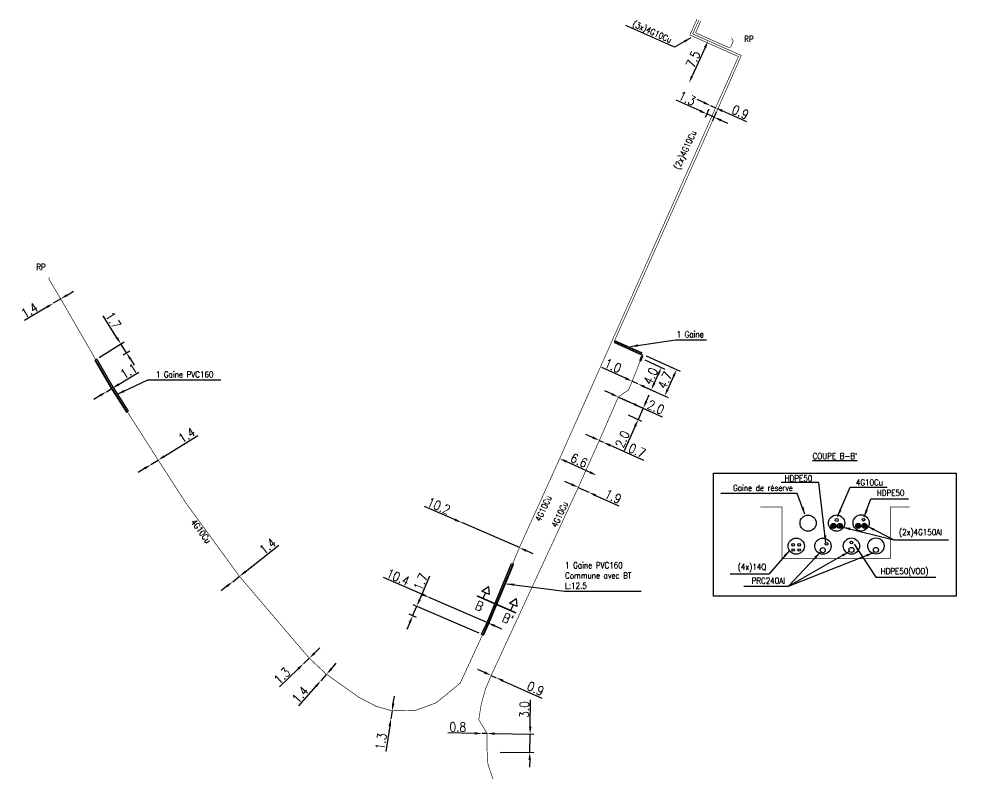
# Model space of a CAD drawing. Header units: millimetres. Extents: x 81122 to 82000, y 143040 to 144000.
# Drawn here: x 81725.8 to 81879.2, y 143685.5 to 143808.2 of the extents above; entities that cross this region are included whole.
import ezdxf
from ezdxf.enums import TextEntityAlignment as Align

# ---------------------------------------------------------------- set-up
doc = ezdxf.new("R2010")
doc.units = ezdxf.units.MM
doc.header["$PDMODE"] = 34
doc.linetypes.add('E_ST_Al', pattern=[2000, 1000, 1000])
doc.linetypes.add('E_ST_Cu', pattern=[2000, 1000, 1000])
doc.layers.get('0').update_dxf_attribs({"linetype": 'CONTINUOUS'})
doc.layers.get('DEFPOINTS').update_dxf_attribs({"linetype": 'CONTINUOUS'})
for name, color, linetype in [('E_100', 3, 'CONTINUOUS'), ('E_300', 7, 'CONTINUOUS'), ('E_400', 7, 'CONTINUOUS'), ('E_900', 7, 'CONTINUOUS')]:
    doc.layers.add(name, color=color, linetype=linetype)
doc.styles.add('M_ROMANS', font='ROMANS.shx', dxfattribs={"width": 0.75})
doc.styles.get("Standard").update_dxf_attribs({"font": 'romans.shx', "width": 0.85})
doc.dimstyles.get("Standard").update_dxf_attribs({"dimtxt": 1.5, "dimasz": 1.2, "dimexe": 0.625, "dimexo": 0.625, "dimgap": 0.25, "dimtad": 1, "dimdec": 1, "dimzin": 0, "dimdsep": 46, "dimtxsty": 'Standard', "dimcen": -0.5, "dimadec": 0, "dimazin": 0, "dimtfac": 1, "dimtdec": 1, "dimtmove": 0, "dimatfit": 3, "dimfxl": 0, "dimtolj": 1, "dimtzin": 0, "dimarcsym": 0})

# ---------------------------------------------------------------- blocks, each defined once
blk = doc.blocks.new('*D128')
at = {"layer": 'DEFPOINTS', "color": 0, "linetype": 'Continuous', "transparency": 16777216}
for p in [(81731.43, 143761.93), (81731.43, 143761.93), (81732.63, 143762.65)]:
    blk.add_point(p, dxfattribs=at)
at = {"layer": 'E_100', "color": 0, "linetype": 'Continuous', "lineweight": -2, "transparency": 16777216}
for p, q in [((81733.66, 143763.27), (81734.69, 143763.89)), ((81732.63, 143762.65), (81731.43, 143761.93)), ((81730.4, 143761.31), (81726.76, 143759.12))]:
    blk.add_line(p, q, dxfattribs=at)
at = {"layer": 'E_100', "color": 0, "linetype": 'Continuous', "transparency": 16777216}
for points in [[(81733.56, 143763.44), (81733.76, 143763.1), (81732.63, 143762.65)], [(81730.3, 143761.48), (81730.51, 143761.14), (81731.43, 143761.93)]]:
    blk.add_solid(points, dxfattribs=at)
at = {"layer": 'E_100', "color": 0, "linetype": 'Continuous', "transparency": 16777216, "insert": (81727.55, 143760.77), "char_height": 1.5, "attachment_point": 5, "rotation": 31.0178}
blk.add_mtext('\\A1;1.4', dxfattribs=at)
blk = doc.blocks.new('*D129')
at = {"layer": 'DEFPOINTS', "color": 0, "linetype": 'Continuous', "transparency": 16777216}
for p in [(81743.32, 143753.88), (81738.35, 143752.75), (81742.27, 143753.22)]:
    blk.add_point(p, dxfattribs=at)
at = {"layer": 'E_400', "color": 0, "linetype": 'Continuous', "lineweight": -2, "transparency": 16777216}
for p, q in [((81741.78, 143756.33), (81739.55, 143759.88)), ((81738.88, 143753.09), (81742.95, 143755.65)), ((81743.32, 143753.88), (81742.42, 143755.32)), ((81742.8, 143753.55), (81743.85, 143754.21)), ((81743.96, 143752.86), (81744.6, 143751.85))]:
    blk.add_line(p, q, dxfattribs=at)
at = {"layer": 'E_400', "color": 0, "linetype": 'Continuous', "transparency": 16777216}
for points in [[(81741.95, 143756.44), (81741.61, 143756.23), (81742.42, 143755.32)], [(81744.13, 143752.97), (81743.79, 143752.76), (81743.32, 143753.88)]]:
    blk.add_solid(points, dxfattribs=at)
at = {"layer": 'E_400', "color": 0, "linetype": 'Continuous', "transparency": 16777216, "insert": (81741.19, 143759.15), "char_height": 1.5, "attachment_point": 5, "rotation": 302.2066}
blk.add_mtext('\\A1;1.7', dxfattribs=at)
blk = doc.blocks.new('*D130')
at = {"layer": 'DEFPOINTS', "color": 0, "linetype": 'Continuous', "transparency": 16777216}
for p in [(81741.02, 143748.12), (81740.08, 143747.55), (81740.08, 143747.55)]:
    blk.add_point(p, dxfattribs=at)
at = {"layer": 'E_100', "color": 0, "linetype": 'Continuous', "lineweight": -2, "transparency": 16777216}
for p, q in [((81742.05, 143748.74), (81745.33, 143750.71)), ((81740.08, 143747.55), (81741.02, 143748.12)), ((81739.05, 143746.93), (81738.02, 143746.31))]:
    blk.add_line(p, q, dxfattribs=at)
at = {"layer": 'E_100', "color": 0, "linetype": 'Continuous', "transparency": 16777216}
for points in [[(81741.95, 143748.91), (81742.15, 143748.56), (81741.02, 143748.12)], [(81738.95, 143747.1), (81739.15, 143746.76), (81740.08, 143747.55)]]:
    blk.add_solid(points, dxfattribs=at)
at = {"layer": 'E_100', "color": 0, "linetype": 'Continuous', "transparency": 16777216, "insert": (81743.69, 143750.89), "char_height": 1.5, "attachment_point": 5, "rotation": 31.0178}
blk.add_mtext('\\A1;1.1', dxfattribs=at)
blk = doc.blocks.new('*D131')
at = {"layer": 'DEFPOINTS', "color": 0, "linetype": 'Continuous', "transparency": 16777216}
for p in [(81747.3, 143735.69), (81747.3, 143735.69), (81748.49, 143736.43)]:
    blk.add_point(p, dxfattribs=at)
at = {"layer": 'E_100', "color": 0, "linetype": 'Continuous', "lineweight": -2, "transparency": 16777216}
for p, q in [((81749.51, 143737.06), (81754.95, 143740.42)), ((81747.3, 143735.69), (81748.49, 143736.43)), ((81746.27, 143735.06), (81745.25, 143734.43))]:
    blk.add_line(p, q, dxfattribs=at)
at = {"layer": 'E_100', "color": 0, "linetype": 'Continuous', "transparency": 16777216}
for points in [[(81749.4, 143737.23), (81749.61, 143736.89), (81748.49, 143736.43)], [(81746.17, 143735.23), (81746.38, 143734.89), (81747.3, 143735.69)]]:
    blk.add_solid(points, dxfattribs=at)
at = {"layer": 'E_100', "color": 0, "linetype": 'Continuous', "transparency": 16777216, "insert": (81753.13, 143740.47), "char_height": 1.5, "attachment_point": 5, "rotation": 31.6612}
blk.add_mtext('\\A1;1.4', dxfattribs=at)
blk = doc.blocks.new('*D132')
at = {"layer": 'DEFPOINTS', "color": 0, "linetype": 'Continuous', "transparency": 16777216}
for p in [(81761.7, 143717.52), (81760.6, 143716.65), (81760.6, 143716.65)]:
    blk.add_point(p, dxfattribs=at)
at = {"layer": 'E_100', "color": 0, "linetype": 'Continuous', "lineweight": -2, "transparency": 16777216}
for p, q in [((81762.64, 143718.26), (81768.1, 143722.58)), ((81760.6, 143716.65), (81761.7, 143717.52)), ((81759.66, 143715.9), (81758.72, 143715.16))]:
    blk.add_line(p, q, dxfattribs=at)
at = {"layer": 'E_100', "color": 0, "linetype": 'Continuous', "transparency": 16777216}
for points in [[(81762.52, 143718.42), (81762.77, 143718.1), (81761.7, 143717.52)], [(81759.54, 143716.06), (81759.79, 143715.75), (81760.6, 143716.65)]]:
    blk.add_solid(points, dxfattribs=at)
at = {"layer": 'E_100', "color": 0, "linetype": 'Continuous', "transparency": 16777216, "insert": (81766.29, 143722.42), "char_height": 1.5, "attachment_point": 5, "rotation": 38.349}
blk.add_mtext('\\A1;1.4', dxfattribs=at)
blk = doc.blocks.new('*D133')
at = {"layer": 'DEFPOINTS', "color": 0, "linetype": 'Continuous', "transparency": 16777216}
for p in [(81772.11, 143703.3), (81772.11, 143703.3), (81773.05, 143704.2)]:
    blk.add_point(p, dxfattribs=at)
at = {"layer": 'E_100', "color": 0, "linetype": 'Continuous', "lineweight": -2, "transparency": 16777216}
for p, q in [((81773.92, 143705.04), (81774.78, 143705.87)), ((81773.05, 143704.2), (81772.11, 143703.3)), ((81771.25, 143702.47), (81768.22, 143699.57))]:
    blk.add_line(p, q, dxfattribs=at)
at = {"layer": 'E_100', "color": 0, "linetype": 'Continuous', "transparency": 16777216}
for points in [[(81773.78, 143705.18), (81774.06, 143704.89), (81773.05, 143704.2)], [(81771.11, 143702.62), (81771.39, 143702.33), (81772.11, 143703.3)]]:
    blk.add_solid(points, dxfattribs=at)
at = {"layer": 'E_100', "color": 0, "linetype": 'Continuous', "transparency": 16777216, "insert": (81768.61, 143701.33), "char_height": 1.5, "attachment_point": 5, "rotation": 43.8023}
blk.add_mtext('\\A1;1.3', dxfattribs=at)
blk = doc.blocks.new('*D134')
at = {"layer": 'DEFPOINTS', "color": 0, "linetype": 'Continuous', "transparency": 16777216}
for p in [(81774.93, 143700.53), (81774.93, 143700.53), (81775.86, 143701.58)]:
    blk.add_point(p, dxfattribs=at)
at = {"layer": 'E_100', "color": 0, "linetype": 'Continuous', "lineweight": -2, "transparency": 16777216}
for p, q in [((81776.65, 143702.47), (81777.45, 143703.37)), ((81775.86, 143701.58), (81774.93, 143700.53)), ((81774.14, 143699.63), (81771.32, 143696.44))]:
    blk.add_line(p, q, dxfattribs=at)
at = {"layer": 'E_100', "color": 0, "linetype": 'Continuous', "transparency": 16777216}
for points in [[(81776.5, 143702.61), (81776.8, 143702.34), (81775.86, 143701.58)], [(81773.99, 143699.76), (81774.29, 143699.49), (81774.93, 143700.53)]]:
    blk.add_solid(points, dxfattribs=at)
at = {"layer": 'E_100', "color": 0, "linetype": 'Continuous', "transparency": 16777216, "insert": (81771.58, 143698.25), "char_height": 1.5, "attachment_point": 5, "rotation": 48.5401}
blk.add_mtext('\\A1;1.4', dxfattribs=at)
blk = doc.blocks.new('*D135')
at = {"layer": 'DEFPOINTS', "color": 0, "linetype": 'Continuous', "transparency": 16777216}
for p in [(81786.53, 143695.64), (81786.33, 143694.35), (81786.33, 143694.35)]:
    blk.add_point(p, dxfattribs=at)
at = {"layer": 'E_100', "color": 0, "linetype": 'Continuous', "lineweight": -2, "transparency": 16777216}
for p, q in [((81786.72, 143696.82), (81786.91, 143698.01)), ((81786.53, 143695.64), (81786.33, 143694.35)), ((81786.14, 143693.17), (81785.48, 143689.03))]:
    blk.add_line(p, q, dxfattribs=at)
at = {"layer": 'E_100', "color": 0, "linetype": 'Continuous', "transparency": 16777216}
for points in [[(81786.52, 143696.85), (81786.92, 143696.79), (81786.53, 143695.64)], [(81785.94, 143693.2), (81786.34, 143693.14), (81786.33, 143694.35)]]:
    blk.add_solid(points, dxfattribs=at)
at = {"layer": 'E_100', "color": 0, "linetype": 'Continuous', "transparency": 16777216, "insert": (81784.73, 143690.66), "char_height": 1.5, "attachment_point": 5, "rotation": 80.9474}
blk.add_mtext('\\A1;1.3', dxfattribs=at)
blk = doc.blocks.new('*D136')
at = {"layer": 'DEFPOINTS', "color": 0, "linetype": 'Continuous', "transparency": 16777216}
for p in [(81789.87, 143711.09), (81791.06, 143710.58), (81801.24, 143708.02)]:
    blk.add_point(p, dxfattribs=at)
at = {"layer": 'E_400', "color": 0, "linetype": 'Continuous', "lineweight": -2, "transparency": 16777216}
for p, q in [((81791.02, 143713.75), (81792.68, 143717.6)), ((81789.87, 143711.09), (81790.54, 143712.65)), ((81800.66, 143708.27), (81789.97, 143712.9)), ((81790.49, 143710.83), (81789.3, 143711.34)), ((81789.39, 143709.99), (81788.92, 143708.89))]:
    blk.add_line(p, q, dxfattribs=at)
at = {"layer": 'E_400', "color": 0, "linetype": 'Continuous', "transparency": 16777216}
for points in [[(81790.84, 143713.83), (81791.2, 143713.67), (81790.54, 143712.65)], [(81789.21, 143710.07), (81789.58, 143709.91), (81789.87, 143711.09)]]:
    blk.add_solid(points, dxfattribs=at)
at = {"layer": 'E_400', "color": 0, "linetype": 'Continuous', "transparency": 16777216, "insert": (81791.17, 143716.62), "char_height": 1.5, "attachment_point": 5, "rotation": 66.5952}
blk.add_mtext('\\A1;1.7', dxfattribs=at)
blk = doc.blocks.new('*D137')
at = {"layer": 'DEFPOINTS', "color": 0, "linetype": 'Continuous', "transparency": 16777216}
for p in [(81792.58, 143714.08), (81792.58, 143714.08), (81802.12, 143709.94)]:
    blk.add_point(p, dxfattribs=at)
at = {"layer": 'E_100', "color": 0, "linetype": 'Continuous', "lineweight": -2, "transparency": 16777216}
for p, q in [((81791.48, 143714.56), (81785.12, 143717.32)), ((81802.12, 143709.94), (81792.58, 143714.08)), ((81803.22, 143709.46), (81804.32, 143708.98))]:
    blk.add_line(p, q, dxfattribs=at)
at = {"layer": 'E_100', "color": 0, "linetype": 'Continuous', "transparency": 16777216}
for points in [[(81791.56, 143714.74), (81791.4, 143714.37), (81792.58, 143714.08)], [(81803.3, 143709.64), (81803.14, 143709.28), (81802.12, 143709.94)]]:
    blk.add_solid(points, dxfattribs=at)
at = {"layer": 'E_100', "color": 0, "linetype": 'Continuous', "transparency": 16777216, "insert": (81787.48, 143717.38), "char_height": 1.5, "attachment_point": 5, "rotation": 336.5334}
blk.add_mtext('\\A1;10.4', dxfattribs=at)
blk = doc.blocks.new('*D138')
at = {"layer": 'DEFPOINTS', "color": 0, "linetype": 'Continuous', "transparency": 16777216}
for p in [(81797.86, 143726.25), (81797.86, 143726.25), (81807.22, 143722.19)]:
    blk.add_point(p, dxfattribs=at)
at = {"layer": 'E_100', "color": 0, "linetype": 'Continuous', "lineweight": -2, "transparency": 16777216}
for p, q in [((81796.76, 143726.73), (81791.81, 143728.88)), ((81807.22, 143722.19), (81797.86, 143726.25)), ((81808.32, 143721.71), (81809.42, 143721.23))]:
    blk.add_line(p, q, dxfattribs=at)
at = {"layer": 'E_100', "color": 0, "linetype": 'Continuous', "transparency": 16777216}
for points in [[(81796.84, 143726.91), (81796.68, 143726.54), (81797.86, 143726.25)], [(81808.4, 143721.89), (81808.24, 143721.53), (81807.22, 143722.19)]]:
    blk.add_solid(points, dxfattribs=at)
at = {"layer": 'E_100', "color": 0, "linetype": 'Continuous', "transparency": 16777216, "insert": (81794.13, 143728.96), "char_height": 1.5, "attachment_point": 5, "rotation": 336.5334}
blk.add_mtext('\\A1;10.2', dxfattribs=at)
blk = doc.blocks.new('*D139')
at = {"layer": 'DEFPOINTS', "color": 0, "linetype": 'Continuous', "transparency": 16777216}
for p in [(81838.32, 143794.1), (81838.32, 143794.1), (81839.14, 143793.73)]:
    blk.add_point(p, dxfattribs=at)
at = {"layer": 'E_100', "color": 0, "linetype": 'Continuous', "lineweight": -2, "transparency": 16777216}
for p, q in [((81837.22, 143794.59), (81836.13, 143795.08)), ((81838.32, 143794.1), (81839.14, 143793.73)), ((81840.24, 143793.24), (81844.17, 143791.48))]:
    blk.add_line(p, q, dxfattribs=at)
at = {"layer": 'E_100', "color": 0, "linetype": 'Continuous', "transparency": 16777216}
for points in [[(81837.31, 143794.77), (81837.14, 143794.41), (81838.32, 143794.1)], [(81840.32, 143793.42), (81840.15, 143793.06), (81839.14, 143793.73)]]:
    blk.add_solid(points, dxfattribs=at)
at = {"layer": 'E_100', "color": 0, "linetype": 'Continuous', "transparency": 16777216, "insert": (81843.16, 143793.03), "char_height": 1.5, "attachment_point": 5, "rotation": 335.8881}
blk.add_mtext('\\A1;0.9', dxfattribs=at)
blk = doc.blocks.new('*D141')
at = {"layer": 'DEFPOINTS', "color": 0, "linetype": 'Continuous', "transparency": 16777216}
for p in [(81837.92, 143804.64), (81834.82, 143797.81), (81834.82, 143797.81)]:
    blk.add_point(p, dxfattribs=at)
at = {"layer": 'E_100', "color": 0, "linetype": 'Continuous', "lineweight": -2, "transparency": 16777216}
blk.add_line((81837.43, 143803.55), (81835.32, 143798.91), dxfattribs=at)
at = {"layer": 'E_100', "color": 0, "linetype": 'Continuous', "transparency": 16777216}
for points in [[(81837.24, 143803.63), (81837.61, 143803.47), (81837.92, 143804.64)], [(81835.13, 143798.99), (81835.5, 143798.82), (81834.82, 143797.81)]]:
    blk.add_solid(points, dxfattribs=at)
at = {"layer": 'E_100', "color": 0, "linetype": 'Continuous', "transparency": 16777216, "insert": (81835.46, 143801.64), "char_height": 1.5, "attachment_point": 5, "rotation": 65.5627}
blk.add_mtext('\\A1;7.5', dxfattribs=at)
blk = doc.blocks.new('*D142')
at = {"layer": 'DEFPOINTS', "color": 0, "linetype": 'Continuous', "transparency": 16777216}
for p in [(81827.05, 143752.98), (81826.48, 143748.84), (81828.67, 143747.86)]:
    blk.add_point(p, dxfattribs=at)
at = {"layer": 'E_300', "color": 0, "linetype": 'Continuous', "lineweight": -2, "transparency": 16777216}
for p, q in [((81827.62, 143752.72), (81830.88, 143751.24)), ((81829.82, 143750.41), (81829.16, 143748.95)), ((81827.05, 143748.58), (81829.24, 143747.6))]:
    blk.add_line(p, q, dxfattribs=at)
at = {"layer": 'E_300', "color": 0, "linetype": 'Continuous', "transparency": 16777216}
for points in [[(81829.64, 143750.49), (81830, 143750.32), (81830.31, 143751.5)], [(81828.98, 143749.03), (81829.34, 143748.87), (81828.67, 143747.86)]]:
    blk.add_solid(points, dxfattribs=at)
at = {"layer": 'E_300', "color": 0, "linetype": 'Continuous', "transparency": 16777216, "insert": (81828.58, 143750.09), "char_height": 1.5, "attachment_point": 5, "rotation": 65.7017}
blk.add_mtext('\\A1;4.0', dxfattribs=at)
blk = doc.blocks.new('*D143')
at = {"layer": 'DEFPOINTS', "color": 0, "linetype": 'Continuous', "transparency": 16777216}
for p in [(81827.3, 143753.63), (81826.48, 143748.84), (81830.86, 143746.87)]:
    blk.add_point(p, dxfattribs=at)
at = {"layer": 'E_100', "color": 0, "linetype": 'Continuous', "lineweight": -2, "transparency": 16777216}
for p, q in [((81827.87, 143753.37), (81833.36, 143750.89)), ((81832.3, 143750.06), (81831.35, 143747.96)), ((81827.05, 143748.58), (81831.43, 143746.61))]:
    blk.add_line(p, q, dxfattribs=at)
at = {"layer": 'E_100', "color": 0, "linetype": 'Continuous', "transparency": 16777216}
for points in [[(81832.12, 143750.14), (81832.48, 143749.97), (81832.79, 143751.15)], [(81831.17, 143748.04), (81831.53, 143747.88), (81830.86, 143746.87)]]:
    blk.add_solid(points, dxfattribs=at)
at = {"layer": 'E_100', "color": 0, "linetype": 'Continuous', "transparency": 16777216, "insert": (81830.91, 143749.42), "char_height": 1.5, "attachment_point": 5, "rotation": 65.7017}
blk.add_mtext('\\A1;4.7', dxfattribs=at)
blk = doc.blocks.new('*D144')
at = {"layer": 'DEFPOINTS', "color": 0, "linetype": 'Continuous', "transparency": 16777216}
for p in [(81825.57, 143749.25), (81826.48, 143748.84), (81826.48, 143748.84)]:
    blk.add_point(p, dxfattribs=at)
at = {"layer": 'E_100', "color": 0, "linetype": 'Continuous', "lineweight": -2, "transparency": 16777216}
for p, q in [((81824.48, 143749.75), (81820.66, 143751.47)), ((81826.48, 143748.84), (81825.57, 143749.25)), ((81827.58, 143748.35), (81828.67, 143747.85))]:
    blk.add_line(p, q, dxfattribs=at)
at = {"layer": 'E_100', "color": 0, "linetype": 'Continuous', "transparency": 16777216}
for points in [[(81824.56, 143749.93), (81824.4, 143749.56), (81825.57, 143749.25)], [(81827.66, 143748.53), (81827.49, 143748.17), (81826.48, 143748.84)]]:
    blk.add_solid(points, dxfattribs=at)
at = {"layer": 'E_100', "color": 0, "linetype": 'Continuous', "transparency": 16777216, "insert": (81822.43, 143751.77), "char_height": 1.5, "attachment_point": 5, "rotation": 335.7017}
blk.add_mtext('\\A1;1.0', dxfattribs=at)
blk = doc.blocks.new('*D145')
at = {"layer": 'DEFPOINTS', "color": 0, "linetype": 'Continuous', "transparency": 16777216}
for p in [(81823.32, 143746.69), (81824.32, 143744.04), (81826.54, 143743.04)]:
    blk.add_point(p, dxfattribs=at)
at = {"layer": 'E_100', "color": 0, "linetype": 'Continuous', "lineweight": -2, "transparency": 16777216}
for p, q in [((81823.89, 143746.43), (81827.93, 143744.61)), ((81827.85, 143745.96), (81828.35, 143747.05)), ((81827.36, 143744.86), (81826.54, 143743.04)), ((81824.89, 143743.79), (81827.11, 143742.78)), ((81826.04, 143741.95), (81824.24, 143737.96))]:
    blk.add_line(p, q, dxfattribs=at)
at = {"layer": 'E_100', "color": 0, "linetype": 'Continuous', "transparency": 16777216}
for points in [[(81827.67, 143746.04), (81828.04, 143745.88), (81827.36, 143744.86)], [(81825.86, 143742.03), (81826.23, 143741.87), (81826.54, 143743.04)]]:
    blk.add_solid(points, dxfattribs=at)
at = {"layer": 'E_100', "color": 0, "linetype": 'Continuous', "transparency": 16777216, "insert": (81823.99, 143739.82), "char_height": 1.5, "attachment_point": 5, "rotation": 65.7017}
blk.add_mtext('\\A1;2.0', dxfattribs=at)
blk = doc.blocks.new('*D146')
at = {"layer": 'DEFPOINTS', "color": 0, "linetype": 'Continuous', "transparency": 16777216}
for p in [(81823.32, 143746.69), (81825.14, 143745.87), (81825.14, 143745.87)]:
    blk.add_point(p, dxfattribs=at)
at = {"layer": 'E_100', "color": 0, "linetype": 'Continuous', "lineweight": -2, "transparency": 16777216}
for p, q in [((81822.22, 143747.18), (81821.13, 143747.68)), ((81823.32, 143746.69), (81825.14, 143745.87)), ((81826.23, 143745.37), (81830.45, 143743.47))]:
    blk.add_line(p, q, dxfattribs=at)
at = {"layer": 'E_100', "color": 0, "linetype": 'Continuous', "transparency": 16777216}
for points in [[(81822.31, 143747.37), (81822.14, 143747), (81823.32, 143746.69)], [(81826.32, 143745.55), (81826.15, 143745.19), (81825.14, 143745.87)]]:
    blk.add_solid(points, dxfattribs=at)
at = {"layer": 'E_100', "color": 0, "linetype": 'Continuous', "transparency": 16777216, "insert": (81829.42, 143745.03), "char_height": 1.5, "attachment_point": 5, "rotation": 335.7017}
blk.add_mtext('\\A1;2.0', dxfattribs=at)
blk = doc.blocks.new('*D147')
at = {"layer": 'DEFPOINTS', "color": 0, "linetype": 'Continuous', "transparency": 16777216}
for p in [(81820.23, 143739.62), (81820.87, 143739.33), (81820.87, 143739.33)]:
    blk.add_point(p, dxfattribs=at)
at = {"layer": 'E_100', "color": 0, "linetype": 'Continuous', "lineweight": -2, "transparency": 16777216}
for p, q in [((81819.14, 143740.11), (81818.05, 143740.6)), ((81820.23, 143739.62), (81820.87, 143739.33)), ((81821.97, 143738.84), (81827.4, 143736.39))]:
    blk.add_line(p, q, dxfattribs=at)
at = {"layer": 'E_100', "color": 0, "linetype": 'Continuous', "transparency": 16777216}
for points in [[(81819.22, 143740.29), (81819.06, 143739.93), (81820.23, 143739.62)], [(81822.05, 143739.02), (81821.89, 143738.65), (81820.87, 143739.33)]]:
    blk.add_solid(points, dxfattribs=at)
at = {"layer": 'E_100', "color": 0, "linetype": 'Continuous', "transparency": 16777216, "insert": (81826.36, 143737.96), "char_height": 1.5, "attachment_point": 5, "rotation": 335.7925}
blk.add_mtext('\\A1;0.7', dxfattribs=at)
blk = doc.blocks.new('*D148')
at = {"layer": 'DEFPOINTS', "color": 0, "linetype": 'Continuous', "transparency": 16777216}
for p in [(81813.78, 143736.68), (81819.79, 143733.96), (81819.79, 143733.96)]:
    blk.add_point(p, dxfattribs=at)
at = {"layer": 'E_100', "color": 0, "linetype": 'Continuous', "lineweight": -2, "transparency": 16777216}
blk.add_line((81814.87, 143736.18), (81818.7, 143734.45), dxfattribs=at)
at = {"layer": 'E_100', "color": 0, "linetype": 'Continuous', "transparency": 16777216}
for points in [[(81814.95, 143736.37), (81814.79, 143736), (81813.78, 143736.68)], [(81818.78, 143734.63), (81818.61, 143734.27), (81819.79, 143733.96)]]:
    blk.add_solid(points, dxfattribs=at)
at = {"layer": 'E_100', "color": 0, "linetype": 'Continuous', "transparency": 16777216, "insert": (81816.92, 143736.36), "char_height": 1.5, "attachment_point": 5, "rotation": 335.6532}
blk.add_mtext('\\A1;6.6', dxfattribs=at)
blk = doc.blocks.new('*D149')
at = {"layer": 'DEFPOINTS', "color": 0, "linetype": 'Continuous', "transparency": 16777216}
for p in [(81816.8, 143731.98), (81818.53, 143731.19), (81818.53, 143731.19)]:
    blk.add_point(p, dxfattribs=at)
at = {"layer": 'E_100', "color": 0, "linetype": 'Continuous', "lineweight": -2, "transparency": 16777216}
for p, q in [((81815.71, 143732.48), (81814.62, 143732.97)), ((81816.8, 143731.98), (81818.53, 143731.19)), ((81819.62, 143730.69), (81823.38, 143728.98))]:
    blk.add_line(p, q, dxfattribs=at)
at = {"layer": 'E_100', "color": 0, "linetype": 'Continuous', "transparency": 16777216}
for points in [[(81815.79, 143732.66), (81815.63, 143732.29), (81816.8, 143731.98)], [(81819.7, 143730.88), (81819.54, 143730.51), (81818.53, 143731.19)]]:
    blk.add_solid(points, dxfattribs=at)
at = {"layer": 'E_100', "color": 0, "linetype": 'Continuous', "transparency": 16777216, "insert": (81822.46, 143730.5), "char_height": 1.5, "attachment_point": 5, "rotation": 335.5138}
blk.add_mtext('\\A1;1.9', dxfattribs=at)
blk = doc.blocks.new('*D150')
at = {"layer": 'DEFPOINTS', "color": 0, "linetype": 'Continuous', "transparency": 16777216}
for p in [(81802.64, 143701.4), (81803.46, 143701.03), (81803.46, 143701.03)]:
    blk.add_point(p, dxfattribs=at)
at = {"layer": 'E_100', "color": 0, "linetype": 'Continuous', "lineweight": -2, "transparency": 16777216}
for p, q in [((81801.54, 143701.89), (81800.45, 143702.38)), ((81802.64, 143701.4), (81803.46, 143701.03)), ((81804.55, 143700.53), (81810.87, 143697.7))]:
    blk.add_line(p, q, dxfattribs=at)
at = {"layer": 'E_100', "color": 0, "linetype": 'Continuous', "transparency": 16777216}
for points in [[(81801.63, 143702.07), (81801.46, 143701.71), (81802.64, 143701.4)], [(81804.64, 143700.72), (81804.47, 143700.35), (81803.46, 143701.03)]]:
    blk.add_solid(points, dxfattribs=at)
at = {"layer": 'E_100', "color": 0, "linetype": 'Continuous', "transparency": 16777216, "insert": (81809.86, 143699.25), "char_height": 1.5, "attachment_point": 5, "rotation": 335.7889}
blk.add_mtext('\\A1;0.9', dxfattribs=at)
blk = doc.blocks.new('*D151')
at = {"layer": 'DEFPOINTS', "color": 0, "linetype": 'Continuous', "transparency": 16777216}
for p in [(81801.98, 143691.95), (81803.46, 143688.93), (81808.92, 143688.85)]:
    blk.add_point(p, dxfattribs=at)
at = {"layer": 'E_100', "color": 0, "linetype": 'Continuous', "lineweight": -2, "transparency": 16777216}
for p, q in [((81808.99, 143693.05), (81809.05, 143697.42)), ((81802.61, 143691.94), (81809.59, 143691.84)), ((81808.92, 143688.85), (81808.97, 143691.85)), ((81804.09, 143688.92), (81809.55, 143688.84)), ((81808.9, 143687.65), (81808.89, 143686.45))]:
    blk.add_line(p, q, dxfattribs=at)
at = {"layer": 'E_100', "color": 0, "linetype": 'Continuous', "transparency": 16777216}
for points in [[(81808.79, 143693.05), (81809.19, 143693.04), (81808.97, 143691.85)], [(81808.7, 143687.65), (81809.1, 143687.64), (81808.92, 143688.85)]]:
    blk.add_solid(points, dxfattribs=at)
at = {"layer": 'E_100', "color": 0, "linetype": 'Continuous', "transparency": 16777216, "insert": (81808.03, 143695.85), "char_height": 1.5, "attachment_point": 5, "rotation": 89.1405}
blk.add_mtext('\\A1;3.0', dxfattribs=at)
blk = doc.blocks.new('*D152')
at = {"layer": 'DEFPOINTS', "color": 0, "linetype": 'Continuous', "transparency": 16777216}
for p in [(81801.18, 143691.96), (81801.18, 143691.96), (81801.98, 143691.95)]:
    blk.add_point(p, dxfattribs=at)
at = {"layer": 'E_100', "color": 0, "linetype": 'Continuous', "lineweight": -2, "transparency": 16777216}
for p, q in [((81799.98, 143691.98), (81795.61, 143692.05)), ((81801.98, 143691.95), (81801.18, 143691.96)), ((81803.18, 143691.93), (81804.38, 143691.92))]:
    blk.add_line(p, q, dxfattribs=at)
at = {"layer": 'E_100', "color": 0, "linetype": 'Continuous', "transparency": 16777216}
for points in [[(81799.98, 143692.18), (81799.98, 143691.78), (81801.18, 143691.96)], [(81803.18, 143692.13), (81803.18, 143691.73), (81801.98, 143691.95)]]:
    blk.add_solid(points, dxfattribs=at)
at = {"layer": 'E_100', "color": 0, "linetype": 'Continuous', "transparency": 16777216, "insert": (81797.21, 143693.02), "char_height": 1.5, "attachment_point": 5, "rotation": 359.1405}
blk.add_mtext('\\A1;0.8', dxfattribs=at)
blk = doc.blocks.new('E_300_02')
at = {"color": 0, "linetype": 'Continuous'}
blk.add_solid([(-1, 0.75), (-1, 0), (1, 0.75), (1, 0)], dxfattribs=at)
at = {"color": 0, "linetype": 'Continuous', "style": 'M_ROMANS', "width": 0.75, "flags": 3}
for tag, p in [('DEF_COUP', (0, -6.75)), ('DEF_LEG', (0, -4.25)), ('DEF_TYPE', (0, -9.25))]:
    blk.add_attdef(tag, text='', height=1.2, dxfattribs=at).set_placement(p, align=Align.MIDDLE)
blk = doc.blocks.new('*D211')
at = {"layer": 'DEFPOINTS', "color": 0, "linetype": 'Continuous', "transparency": 16777216}
for p in [(81838.32, 143794.1), (81837.71, 143792.73), (81839.51, 143793.57)]:
    blk.add_point(p, dxfattribs=at)
at = {"layer": 'E_100', "color": 0, "linetype": 'Continuous', "lineweight": -2, "transparency": 16777216}
for p, q in [((81836.61, 143793.22), (81832.73, 143794.96)), ((81838.06, 143793.53), (81837.45, 143792.16)), ((81838.9, 143792.2), (81837.71, 143792.73)), ((81839.25, 143793), (81838.64, 143791.63)), ((81839.99, 143791.71), (81841.09, 143791.22))]:
    blk.add_line(p, q, dxfattribs=at)
at = {"layer": 'E_100', "color": 0, "linetype": 'Continuous', "transparency": 16777216}
for points in [[(81836.69, 143793.41), (81836.53, 143793.04), (81837.71, 143792.73)], [(81840.07, 143791.9), (81839.91, 143791.53), (81838.9, 143792.2)]]:
    blk.add_solid(points, dxfattribs=at)
at = {"layer": 'E_100', "color": 0, "linetype": 'Continuous', "transparency": 16777216, "insert": (81834.5, 143795.27), "char_height": 1.5, "attachment_point": 5, "rotation": 335.8881}
blk.add_mtext('\\A1;1.3', dxfattribs=at)

msp = doc.modelspace()

# ---------------------------------------------------------------- hatches: boundary and pattern name
at = {"layer": 'E_900', "ltscale": 0.5}
h = msp.add_hatch(color=3, dxfattribs=at)
h.dxf.hatch_style = 1
h.paths.add_polyline_path([(81857.99, 143725.71, 1), (81858.6, 143725.71, 1)])
h = msp.add_hatch(color=1, dxfattribs=at)
h.dxf.hatch_style = 1
h.paths.add_polyline_path([(81859.06, 143725.71, 1), (81859.67, 143725.71, 1)])
h = msp.add_hatch(color=3, dxfattribs=at)
h.dxf.hatch_style = 1
h.paths.add_polyline_path([(81862.02, 143725.73, 1), (81862.63, 143725.73, 1)])
h = msp.add_hatch(color=3, dxfattribs=at)
h.dxf.hatch_style = 1
h.paths.add_polyline_path([(81863.04, 143725.73, 1), (81863.65, 143725.73, 1)])

# ---------------------------------------------------------------- linework, layer by layer
at = {"layer": 'E_100', "linetype": 'E_ST_Cu', "const_width": 0.1, "flags": 128}
msp.add_lwpolyline([(81836.1, 143808.15), (81834.95, 143805.58), (81842.85, 143802.07), (81839.14, 143793.73), (81813.78, 143736.68), (81807.22, 143722.19), (81802.12, 143709.94), (81797.6, 143700.14), (81793.66, 143696.93), (81790.37, 143695.73), (81786.53, 143695.64), (81783.91, 143696.38), (81781.07, 143697.88), (81775.86, 143701.58), (81773.05, 143704.2), (81761.7, 143717.52), (81753, 143729.44), (81748.49, 143736.43), (81741.02, 143748.12), (81732.63, 143762.65), (81730.72, 143765.88), (81730.73, 143766.18)], dxfattribs=at)
at = {"layer": 'E_100', "linetype": 'E_ST_Al', "const_width": 0.1, "flags": 128}
msp.add_lwpolyline([(81836.42, 143808.01), (81835.41, 143805.76), (81837.92, 143804.64), (81843.31, 143802.25), (81839.51, 143793.57), (81822.65, 143755.73), (81827.3, 143753.63), (81825.57, 143749.25), (81824.99, 143747.86), (81823.32, 143746.69), (81820.23, 143739.62), (81816.8, 143731.98), (81802.64, 143701.4), (81801.74, 143699.28), (81801.02, 143696.73), (81800.62, 143694.2), (81801.98, 143691.95), (81801.97, 143689.31), (81802.11, 143686.94), (81803.26, 143683.58), (81805.42, 143678.58), (81807.73, 143674.99), (81810.14, 143672.68), (81831.4, 143655.85), (81850.81, 143640.72), (81874.88, 143622.25), (81877.69, 143620.07, 0.414214), (81878.18, 143620.14), (81879.1, 143621.33, 0.414214), (81879.04, 143621.82), (81878.45, 143622.27, 0.263679), (81878.11, 143622.32), (81877.49, 143622.08)], format="xyb", dxfattribs=at)
at = {"layer": 'E_100', "linetype": 'E_ST_Cu', "const_width": 0.1, "flags": 128}
msp.add_lwpolyline([(81836.73, 143807.87), (81835.88, 143805.94), (81841.19, 143803.57, 0.415813), (81841.65, 143803.75), (81841.94, 143804.42, 0.224427), (81841.93, 143804.72), (81841.73, 143805.12)], format="xyb", dxfattribs=at)
at = {"layer": 'E_400', "color": 7, "linetype": 'CONTINUOUS'}
for p, q in [((81822.68, 143755.53), (81822.75, 143755.68)), ((81822.68, 143755.53), (81826.95, 143753.59)), ((81822.82, 143755.84), (81822.75, 143755.68)), ((81822.82, 143755.84), (81827.09, 143753.91)), ((81826.95, 143753.59), (81827.02, 143753.75)), ((81827.09, 143753.91), (81827.02, 143753.75)), ((81738.2, 143752.67), (81738.35, 143752.75)), ((81738.2, 143752.67), (81740.87, 143748.03)), ((81738.5, 143752.84), (81738.35, 143752.75)), ((81738.5, 143752.84), (81741.17, 143748.21)), ((81740.87, 143748.03), (81743.32, 143744.2)), ((81741.17, 143748.21), (81743.61, 143744.38)), ((81743.32, 143744.2), (81743.47, 143744.29)), ((81743.61, 143744.38), (81743.47, 143744.29)), ((81801.96, 143710.01), (81805.95, 143719.6)), ((81802.28, 143709.87), (81806.28, 143719.46)), ((81805.95, 143719.6), (81806.11, 143719.53)), ((81806.28, 143719.46), (81806.11, 143719.53)), ((81801.08, 143708.1), (81801.96, 143710.01)), ((81801.4, 143707.95), (81802.28, 143709.87)), ((81801.08, 143708.1), (81801.24, 143708.02)), ((81801.4, 143707.95), (81801.24, 143708.02))]:
    msp.add_line(p, q, dxfattribs=at)
at = {"layer": 'E_900', "ltscale": 0.5}
msp.add_lwpolyline([(81838.81, 143734.29), (81878.27, 143734.29), (81878.27, 143714.3), (81838.81, 143714.3)], close=True, dxfattribs=at)
at = {"layer": 'E_900', "ltscale": 0.5, "const_width": 0.1, "flags": 128}
msp.add_lwpolyline([(81846.39, 143728.81), (81849.91, 143728.81), (81849.91, 143720.39), (81867.56, 143720.39), (81867.56, 143728.81), (81870.72, 143728.81)], dxfattribs=at)
at = {"layer": 'E_900', "linetype": 'Continuous', "flags": 128}
for points in [[(81802.18, 143715.87), (81802.3, 143714.57), (81801.11, 143715.12)], [(81806.68, 143713.91), (81806.8, 143712.6), (81805.61, 143713.15)]]:
    msp.add_lwpolyline(points, close=True, dxfattribs=at)
at = {"layer": 'E_900', "linetype": 'Continuous', "const_width": 0.25, "flags": 128}
msp.add_lwpolyline([(81800.32, 143714.35), (81806.68, 143711.57)], dxfattribs=at)
at = {"layer": 'E_900', "linetype": 'Continuous', "flags": 128}
for points in [[(81801.71, 143714.85), (81801.3, 143713.92)], [(81806.2, 143712.88), (81805.8, 143711.96)]]:
    msp.add_lwpolyline(points, dxfattribs=at)
at = {"layer": 'E_900', "ltscale": 0.5}
for centre, radius in [((81854.18, 143726.17), 1.32), ((81858.81, 143726.18), 1.32), ((81858.83, 143726.68), 0.254), ((81862.8, 143726.21), 1.32), ((81862.33, 143725.73), 0.414), ((81863.34, 143725.73), 0.414), ((81863.19, 143726.73), 0.21), ((81858.29, 143725.71), 0.414), ((81859.36, 143725.71), 0.414), ((81852.25, 143722.43), 1.32), ((81856.59, 143722.43), 1.32), ((81861.22, 143722.44), 1.32), ((81861.22, 143723.03), 0.21), ((81865.2, 143722.46), 1.32), ((81851.74, 143722.64), 0.207), ((81851.74, 143721.81), 0.207), ((81852.72, 143722.64), 0.207), ((81852.72, 143721.81), 0.207), ((81856.55, 143721.78), 0.414), ((81857.16, 143722.8), 0.21), ((81861.22, 143721.81), 0.414), ((81865.21, 143721.81), 0.414)]:
    msp.add_circle(centre, radius, dxfattribs=at)

# ---------------------------------------------------------------- block references
at = {"layer": 'E_300', "xscale": 0.5, "yscale": 0.5, "zscale": 0.5, "rotation": 68.39225509448818}
msp.add_blockref('E_300_02', (81827.22, 143752.91), dxfattribs=at)

# ---------------------------------------------------------------- texts
at = {"layer": 'E_100', "linetype": 'Continuous', "width": 0.85}
for s, rotation, p in [('(2x)4G10Cu', 65.1518, (81834.25, 143786.86)), ('4G10Cu', 65.1518, (81811.14, 143728.57)), ('4G10Cu', 65.1518, (81813.8, 143727.6)), ('4G10Cu', 306.1117, (81755.46, 143724.86))]:
    msp.add_text(s, height=1, rotation=rotation, dxfattribs=at).set_placement(p, align=Align.MIDDLE)
at = {"layer": 'E_100', "linetype": 'Continuous', "insert": (81831.58, 143803.95), "char_height": 1, "attachment_point": 9, "rotation": 335.7737}
msp.add_mtext('\\A1;(3x)4G10Cu', dxfattribs=at)
at = {"layer": 'E_100', "linetype": 'Continuous', "char_height": 1, "attachment_point": 1}
for insert in [(81843.78, 143805.45), (81728.67, 143768.35)]:
    msp.add_mtext_dynamic_manual_height_columns('RP', width=1.4892, gutter_width=5, heights=[0], dxfattribs=dict(at, insert=insert))
at = {"layer": 'E_400', "linetype": 'Continuous', "char_height": 1, "attachment_point": 1}
for s, insert in [('\\A1;1 Gaine', (81832.79, 143757.39)), ('\\A1;1 Gaine PVC160', (81748.11, 143750.86)), ('\\A1;1 Gaine PVC160\\PCommune avec BT\\PL:12.5', (81814.66, 143719.82))]:
    msp.add_mtext(s, dxfattribs=dict(at, insert=insert))
at = {"layer": 'E_900', "ltscale": 0.5, "insert": (81854.91, 143737.58), "char_height": 1, "attachment_point": 1}
msp.add_mtext_dynamic_manual_height_columns("{\\LCOUPE B-B'}", width=8.2622, gutter_width=5, heights=[0], dxfattribs=at)
at = {"layer": 'E_900', "ltscale": 0.5, "char_height": 1, "attachment_point": 1}
for s, insert in [('\\A1;HDPE50', (81850.38, 143733.96)), ('\\A1;4G10Cu', (81861.95, 143733.29)), ('\\A1;HDPE50', (81865.36, 143731.6)), ('\\A1;(2x)4G150Al', (81868.97, 143725.2)), ('\\A1;HDPE50(VOO)', (81865.99, 143718.86))]:
    msp.add_mtext(s, dxfattribs=dict(at, insert=insert))
at = {"layer": 'E_900', "linetype": 'Continuous', "ltscale": 0.5, "char_height": 1, "attachment_point": 3}
for s, insert in [('\\A1;Gaine de réserve', (81851.7, 143732.41)), ('\\A1;(4x)14Q', (81847.37, 143719.55)), ('\\A1;PRC240Al', (81850.43, 143717.3))]:
    msp.add_mtext(s, dxfattribs=dict(at, insert=insert))
at = {"layer": 'E_900', "ltscale": 0.5, "char_height": 1.5, "attachment_point": 1, "rotation": 336.3586}
for s, insert in [('B', (81800.49, 143713.62)), ("B'", (81804.9, 143711.64))]:
    msp.add_mtext_dynamic_manual_height_columns(s, width=1.5, gutter_width=5, heights=[0], dxfattribs=dict(at, insert=insert))

# ---------------------------------------------------------------- dimensions: what is measured, and where the dimension line sits
at = {"layer": 'E_100', "linetype": 'Continuous'}
for base, p1, p2, angle, override, picture, middle in [((81834.82, 143797.81), (81837.92, 143804.64), (81834.82, 143797.81), 65.5627, {"dimatfit": 0}, '*D141', (81836.37, 143801.23)), ((81837.71, 143792.73), (81839.51, 143793.57), (81838.32, 143794.1), 335.8881, {"dimatfit": 0}, '*D211', (81834.09, 143794.35)), ((81838.32, 143794.1), (81839.14, 143793.73), (81838.32, 143794.1), 335.8881, {"dimatfit": 0}, '*D139', (81842.75, 143792.11)), ((81731.43, 143761.93), (81732.63, 143762.65), (81731.43, 143761.93), 31.0178, {"dimscale": 1, "dimlfac": 1, "dimlunit": 2, "dimatfit": 0}, '*D128', (81728.07, 143759.91)), ((81740.08, 143747.55), (81741.02, 143748.12), (81740.08, 143747.55), 31.0178, {"dimatfit": 0}, '*D130', (81744.2, 143750.03)), ((81826.48, 143748.84), (81825.57, 143749.25), (81826.48, 143748.84), 155.7017, {"dimatfit": 0}, '*D144', (81822.02, 143750.86)), ((81830.86, 143746.87), (81827.3, 143753.63), (81826.48, 143748.84), 65.7017, {"dimatfit": 0}, '*D143', (81831.82, 143749.01)), ((81825.14, 143745.87), (81823.32, 143746.69), (81825.14, 143745.87), 155.7017, {"dimatfit": 0}, '*D146', (81829, 143744.12)), ((81826.54, 143743.04), (81823.32, 143746.69), (81824.32, 143744.04), 65.7017, {"dimatfit": 0}, '*D145', (81824.9, 143739.41)), ((81747.3, 143735.69), (81748.49, 143736.43), (81747.3, 143735.69), 31.6612, {"dimatfit": 0}, '*D131', (81753.65, 143739.61)), ((81820.87, 143739.33), (81820.23, 143739.62), (81820.87, 143739.33), 155.7925, {"dimatfit": 0}, '*D147', (81825.95, 143737.04)), ((81819.79, 143733.96), (81813.78, 143736.68), (81819.79, 143733.96), 155.6532, {"dimatfit": 0}, '*D148', (81816.5, 143735.44)), ((81818.53, 143731.19), (81816.8, 143731.98), (81818.53, 143731.19), 155.5138, {"dimscale": 1, "dimlfac": 1, "dimlunit": 2, "dimatfit": 0}, '*D149', (81822.05, 143729.59)), ((81797.86, 143726.25), (81807.22, 143722.19), (81797.86, 143726.25), 336.5334, {"dimscale": 1, "dimlfac": 1, "dimlunit": 2, "dimatfit": 0}, '*D138', (81793.73, 143728.04)), ((81760.6, 143716.65), (81761.7, 143717.52), (81760.6, 143716.65), 38.349, {"dimatfit": 0}, '*D132', (81766.91, 143721.64)), ((81792.58, 143714.08), (81802.12, 143709.94), (81792.58, 143714.08), 336.5334, {"dimatfit": 0}, '*D137', (81787.08, 143716.47)), ((81772.11, 143703.3), (81773.05, 143704.2), (81772.11, 143703.3), 43.8023, {"dimscale": 1, "dimlfac": 1, "dimlunit": 2, "dimatfit": 0}, '*D133', (81769.3, 143700.61)), ((81774.93, 143700.53), (81775.86, 143701.58), (81774.93, 143700.53), 48.5401, {"dimscale": 1, "dimlfac": 1, "dimlunit": 2, "dimatfit": 0}, '*D134', (81772.33, 143697.58)), ((81803.46, 143701.03), (81802.64, 143701.4), (81803.46, 143701.03), 155.7889, {"dimatfit": 0}, '*D150', (81809.45, 143698.33)), ((81786.33, 143694.35), (81786.53, 143695.64), (81786.33, 143694.35), 80.9474, {"dimscale": 1, "dimlfac": 1, "dimlunit": 2, "dimatfit": 0}, '*D135', (81785.71, 143690.51)), ((81808.92, 143688.85), (81801.98, 143691.95), (81803.46, 143688.93), 89.1405, {"dimatfit": 0}, '*D151', (81809.03, 143695.83)), ((81801.18, 143691.96), (81801.98, 143691.95), (81801.18, 143691.96), 359.1405, {"dimscale": 1, "dimlfac": 1, "dimlunit": 2, "dimatfit": 0}, '*D152', (81797.2, 143692.02))]:
    dim = msp.add_linear_dim(base=base, p1=p1, p2=p2, angle=angle, dimstyle='Standard', override=override, dxfattribs=at)
    dim.commit()
    dim.dimension.update_dxf_attribs({"geometry": picture, "text_midpoint": middle, "dimtype": 160})
at = {"layer": 'E_300', "linetype": 'Continuous'}
dim = msp.add_linear_dim(base=(81828.67, 143747.86), p1=(81827.05, 143752.98), p2=(81826.48, 143748.84), angle=65.7017, dimstyle='Standard', override={"dimatfit": 0}, dxfattribs=at)
dim.commit()
dim.dimension.update_dxf_attribs({"geometry": '*D142', "text_midpoint": (81829.49, 143749.68), "dimtype": 160})
at = {"layer": 'E_400', "linetype": 'Continuous'}
for base, p1, p2, angle, picture, middle in [((81743.32, 143753.88), (81738.35, 143752.75), (81742.27, 143753.22), 122.2066, '*D129', (81740.34, 143758.61)), ((81789.87, 143711.09), (81801.24, 143708.02), (81791.06, 143710.58), 66.5952, '*D136', (81792.09, 143716.23))]:
    dim = msp.add_linear_dim(base=base, p1=p1, p2=p2, angle=angle, dimstyle='Standard', override={"dimatfit": 0}, dxfattribs=at)
    dim.commit()
    dim.dimension.update_dxf_attribs({"geometry": picture, "text_midpoint": middle, "dimtype": 160})

# ---------------------------------------------------------------- leaders
at = {"layer": 'E_100', "linetype": 'Continuous', "annotation_type": 0, "has_hookline": 1, "hookline_direction": 1, "text_width": 7.2, "horizontal_direction": (0.911932, -0.410341, 0)}
msp.add_leader([(81835.11, 143805.12), (81832.43, 143803.58), (81831.34, 143804.07)], dimstyle='Standard', override={"dimgap": 0.25, "dimtad": 1}, dxfattribs=at)
at = {"layer": 'E_400', "linetype": 'Continuous', "annotation_type": 0, "has_hookline": 1, "hookline_direction": 0}
for points, text_width in [([(81825.32, 143754.89), (81832.68, 143756.01)], 4.74), ([(81741.85, 143747.14), (81746.8, 143749.48), (81748, 143749.48)], 10.44), ([(81805.17, 143716.31), (81814.55, 143715.1)], 12.22)]:
    msp.add_leader(points, dimstyle='Standard', override={"dimgap": 0.25, "dimtad": 1}, dxfattribs=dict(at, text_width=text_width))
at = {"layer": 'E_900', "ltscale": 0.5, "annotation_type": 0, "has_hookline": 1}
for points, hookline_direction, text_width in [([(81857.07, 143722.99), (81855.94, 143732.76), (81854.74, 143732.76)], 1, 4.7), ([(81858.97, 143727.23), (81861, 143732.05), (81862.2, 143732.05)], 0, 4.61), ([(81863.3, 143727.18), (81864.37, 143730.14), (81865.57, 143730.14)], 0, 4.7), ([(81863.81, 143725.67), (81868.13, 143723.43), (81869.33, 143723.43)], 0, 7.45), ([(81861.68, 143722.76), (81865.19, 143717.41), (81866.39, 143717.41)], 0, 8.3)]:
    msp.add_leader(points, dimstyle='Standard', override={"dimgap": 0.25, "dimtad": 1}, dxfattribs=dict(at, hookline_direction=hookline_direction, text_width=text_width))
at = {"layer": 'E_900', "linetype": 'Continuous', "ltscale": 0.5, "annotation_type": 0, "has_hookline": 1, "hookline_direction": 1}
for points, text_width in [([(81853.67, 143727.64), (81852.42, 143731), (81851.22, 143731)], 10.97), ([(81851.15, 143721.72), (81847.81, 143717.89), (81846.61, 143717.89)], 4.86), ([(81856.17, 143721.44), (81850.91, 143715.88), (81849.71, 143715.88)], 5.71)]:
    msp.add_leader(points, dimstyle='Standard', override={"dimgap": 0.25, "dimtad": 1}, dxfattribs=dict(at, text_width=text_width))
at = {"layer": 'E_900', "linetype": 'Continuous', "ltscale": 0.5}
for points in [[(81859.83, 143725.52), (81868.13, 143723.43)], [(81860.8, 143721.5), (81850.91, 143715.88)], [(81864.81, 143721.35), (81850.91, 143715.88)]]:
    msp.add_leader(points, dimstyle='Standard', override={"dimgap": 0.25, "dimtad": 0}, dxfattribs=at)

doc.saveas('drawing.dxf')
